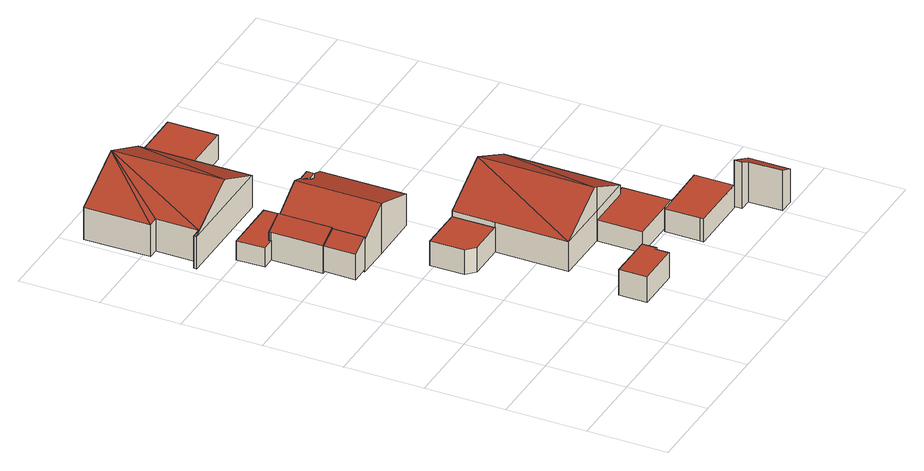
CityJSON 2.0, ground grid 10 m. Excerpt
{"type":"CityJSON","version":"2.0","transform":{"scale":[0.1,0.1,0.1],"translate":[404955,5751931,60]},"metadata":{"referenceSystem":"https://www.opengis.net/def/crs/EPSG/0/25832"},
"CityObjects":{
"building1":{"type":"Building","attributes":{"Gemeindeschluessel":"05515000","Geometrietyp2DReferenz":"3000","function":"51009_1610","roofType":"2100","measuredHeight":4.37},"geometry":[{"type":"Solid","lod":"2","boundaries":[[[[0,1,2,3]],[[4,5,1,0]],[[6,7,5,4]],[[3,2,7,6]],[[4,0,3,6]],[[1,5,7,2]]]],"semantics":{"surfaces":[{"type":"WallSurface"},{"type":"RoofSurface"},{"type":"GroundSurface"}],"values":[[0,0,0,0,1,2]]}}]},
"building2":{"type":"Building","attributes":{"Gemeindeschluessel":"05515000","Geometrietyp2DReferenz":"3000","function":"31001_2460","roofType":"1000","measuredHeight":3.32},"geometry":[{"type":"Solid","lod":"2","boundaries":[[[[8,9,10,11]],[[12,13,9,8]],[[14,15,13,12]],[[16,17,15,14]],[[18,19,17,16]],[[11,10,19,18]],[[16,14,12,8,11,18]],[[9,13,15,17,19,10]]]],"semantics":{"surfaces":[{"type":"WallSurface"},{"type":"RoofSurface"},{"type":"GroundSurface"}],"values":[[0,0,0,0,0,0,1,2]]}}]},
"building3":{"type":"Building","attributes":{"Gemeindeschluessel":"05515000","Geometrietyp2DReferenz":"3000","function":"31001_2460","roofType":"1000","measuredHeight":2.43},"geometry":[{"type":"Solid","lod":"2","boundaries":[[[[20,21,22,23]],[[24,25,21,20]],[[26,27,25,24]],[[28,29,27,26]],[[30,31,29,28]],[[23,22,31,30]],[[28,26,24,20,23,30]],[[21,25,27,29,31,22]]]],"semantics":{"surfaces":[{"type":"WallSurface"},{"type":"RoofSurface"},{"type":"GroundSurface"}],"values":[[0,0,0,0,0,0,1,2]]}}]},
"building4":{"type":"Building","attributes":{"Gemeindeschluessel":"05515000","Geometrietyp2DReferenz":"3000","function":"31001_1000"},"address":[{"country":"Germany","locality":"Münster","thoroughfareNumber":"151","thoroughfareName":"Linckensstraße"}],"children":["building4-1","building4-2"]},
"building4-1":{"type":"BuildingPart","attributes":{"roofType":"2100","measuredHeight":4.7},"parents":["building4"],"geometry":[{"type":"Solid","lod":"2","boundaries":[[[[32,33,34,31,35]],[[3,36,37,38,39]],[[40,22,36,3]],[[35,31,22,40]],[[3,39,32,35,40]],[[34,37,36,22,31]],[[33,32,39,38]],[[37,34,33,38]]]],"semantics":{"surfaces":[{"type":"WallSurface"},{"type":"RoofSurface"},{"type":"GroundSurface"},{"type":"ClosureSurface"}],"values":[[0,0,0,0,1,2,0,3]]}}]},
"building4-2":{"type":"BuildingPart","attributes":{"roofType":"3100","measuredHeight":6.62},"parents":["building4"],"geometry":[{"type":"Solid","lod":"2","boundaries":[[[[41,29,34,33]],[[42,43,29,41]],[[44,45,43,42]],[[46,47,45,44]],[[48,49,47,46]],[[50,51,49,48]],[[52,53,51,50]],[[54,55,53,52]],[[56,57,55,54]],[[58,59,57,56]],[[38,37,59,58]],[[54,52,50,48,46,44,42,56]],[[41,33,38,58,56,42]],[[29,43,45,47,49,51,53,55,57,59,37,34]],[[37,38,33,34]]]],"semantics":{"surfaces":[{"type":"WallSurface"},{"type":"RoofSurface"},{"type":"GroundSurface"},{"type":"ClosureSurface"}],"values":[[0,0,0,0,0,0,0,0,0,0,0,1,1,2,3]]}}]},
"building5":{"type":"Building","attributes":{"Gemeindeschluessel":"05515000","Geometrietyp2DReferenz":"3000","function":"31001_1000","roofType":"5000","measuredHeight":7.76},"address":[{"country":"Germany","locality":"Münster","thoroughfareNumber":"153","thoroughfareName":"Linckensstraße"}],"geometry":[{"type":"Solid","lod":"2","boundaries":[[[[60,61,62,63]],[[64,65,61,60]],[[66,67,65,64]],[[68,69,67,66]],[[70,71,69,68]],[[72,73,71,70]],[[74,75,73,72]],[[63,62,75,74]],[[76,63,74]],[[74,77,76]],[[68,66,77]],[[70,68,77]],[[77,72,70]],[[76,77,66]],[[60,76,66]],[[66,64,60]],[[63,76,60]],[[72,77,74]],[[61,65,67,69,71,73,75,62]]]],"semantics":{"surfaces":[{"type":"WallSurface"},{"type":"RoofSurface"},{"type":"GroundSurface"}],"values":[[0,0,0,0,0,0,0,0,1,1,1,1,1,1,1,1,0,0,2]]}}]},
"building6":{"type":"Building","attributes":{"Gemeindeschluessel":"05515000","Geometrietyp2DReferenz":"3000","function":"31001_1000"},"address":[{"country":"Germany","locality":"Münster","thoroughfareNumber":"149","thoroughfareName":"Linckensstraße"},{"country":"Germany","locality":"Münster","thoroughfareNumber":"149a","thoroughfareName":"Linckensstraße"}],"children":["building6-1","building6-2"]},
"building6-1":{"type":"BuildingPart","attributes":{"roofType":"3100","measuredHeight":7.29},"parents":["building6"],"geometry":[{"type":"Solid","lod":"2","boundaries":[[[[78,79,80,81,82]],[[83,84,79,78]],[[85,86,84,83]],[[87,88,86,85]],[[89,90,88,87]],[[91,92,93,90,89]],[[89,94,95]],[[95,82,91,89]],[[94,96,85,83,78]],[[78,95,94]],[[96,87,85]],[[96,94,89,87]],[[95,78,82]],[[80,79,84,86,88,90,93]],[[92,91,82,81]],[[80,93,92,81]]]],"semantics":{"surfaces":[{"type":"WallSurface"},{"type":"RoofSurface"},{"type":"GroundSurface"},{"type":"ClosureSurface"}],"values":[[0,0,0,0,0,0,1,1,1,1,0,0,0,2,0,3]]}}]},
"building6-2":{"type":"BuildingPart","attributes":{"roofType":"1000","measuredHeight":3.2},"parents":["building6"],"geometry":[{"type":"Solid","lod":"2","boundaries":[[[[97,98,99,100]],[[81,80,98,97]],[[101,102,93,92]],[[100,99,102,101]],[[92,81,97,100,101]],[[98,80,93,102,99]],[[80,81,92,93]]]],"semantics":{"surfaces":[{"type":"WallSurface"},{"type":"RoofSurface"},{"type":"GroundSurface"},{"type":"ClosureSurface"}],"values":[[0,0,0,0,1,2,3]]}}]},
"building7":{"type":"Building","attributes":{"Gemeindeschluessel":"05515000","Geometrietyp2DReferenz":"3000","function":"51009_1610","roofType":"9999","measuredHeight":6},"geometry":[{"type":"Solid","lod":"2","boundaries":[[[[103,104,105,106]],[[104,49,51,105]],[[103,47,49,104]],[[106,45,47,103]],[[105,51,45,106]],[[49,47,45,51]]]],"semantics":{"surfaces":[{"type":"RoofSurface"},{"type":"WallSurface"},{"type":"GroundSurface"}],"values":[[0,1,1,1,1,2]]}}]},
"building8":{"type":"Building","attributes":{"Gemeindeschluessel":"05515000","Geometrietyp2DReferenz":"3000","function":"31001_2460","roofType":"1000","measuredHeight":2.84},"geometry":[{"type":"Solid","lod":"2","boundaries":[[[[107,108,109,110]],[[111,112,108,107]],[[113,114,112,111]],[[115,116,114,113]],[[117,118,116,115]],[[119,120,118,117]],[[110,109,120,119]],[[117,115,113,111,107,110,119]],[[108,112,114,116,118,120,109]]]],"semantics":{"surfaces":[{"type":"WallSurface"},{"type":"RoofSurface"},{"type":"GroundSurface"}],"values":[[0,0,0,0,0,0,0,1,2]]}}]},
"building9":{"type":"Building","attributes":{"Gemeindeschluessel":"05515000","Geometrietyp2DReferenz":"3000","function":"31001_2460","roofType":"9999","measuredHeight":3},"geometry":[{"type":"Solid","lod":"2","boundaries":[[[[121,122,123,124,125,126]],[[124,127,128,125]],[[123,129,127,124]],[[122,130,129,123]],[[121,131,130,122]],[[126,132,131,121]],[[125,128,132,126]],[[127,129,130,131,132,128]]]],"semantics":{"surfaces":[{"type":"RoofSurface"},{"type":"WallSurface"},{"type":"GroundSurface"}],"values":[[0,1,1,1,1,1,1,2]]}}]},
"building10":{"type":"Building","attributes":{"Gemeindeschluessel":"05515000","Geometrietyp2DReferenz":"3000","function":"31001_2460","roofType":"1000","measuredHeight":3.15},"geometry":[{"type":"Solid","lod":"2","boundaries":[[[[133,134,135,136]],[[137,138,134,133]],[[139,140,138,137]],[[136,135,140,139]],[[137,133,136,139]],[[134,138,140,135]]]],"semantics":{"surfaces":[{"type":"WallSurface"},{"type":"RoofSurface"},{"type":"GroundSurface"}],"values":[[0,0,0,0,1,2]]}}]},
"building11":{"type":"Building","attributes":{"Gemeindeschluessel":"05515000","Geometrietyp2DReferenz":"3000","function":"51009_1610","roofType":"2100","measuredHeight":6.1},"geometry":[{"type":"Solid","lod":"2","boundaries":[[[[141,142,143,144]],[[145,146,142,141]],[[147,148,146,145]],[[149,150,148,147]],[[151,152,150,149]],[[144,143,152,151]],[[149,147,145,141,144,151]],[[142,146,148,150,152,143]]]],"semantics":{"surfaces":[{"type":"WallSurface"},{"type":"RoofSurface"},{"type":"GroundSurface"}],"values":[[0,0,0,0,0,0,1,2]]}}]}
},
"vertices":[
[82,402,50],[82,402,7],[59,402,7],[59,402,40],[82,362,50],[82,362,7],[59,362,40],[59,362,7],
[163,54,37],[163,54,4],[219,54,4],[219,54,37],[163,89,37],[163,89,4],[222,89,37],[222,89,4],[222,71,37],[222,71,4],[219,71,37],[219,71,4],
[43,466,29],[43,466,4],[59,466,4],[59,466,29],[42,501,29],[42,501,4],[112,501,29],[112,501,4],[113,469,29],[113,469,4],[59,469,29],[59,469,4],
[82,469,51],[82,469,45],[82,469,4],[59,469,40],[59,402,4],[82,402,4],[82,402,45],[82,402,51],[59,466,40],
[113,469,63],[124,469,70],[124,469,4],[137,469,65],[137,469,4],[146,460,62],[146,460,4],[155,460,58],[155,460,4],[155,469,58],[155,469,4],[188,469,45],[188,469,4],[188,363,45],[188,363,4],[124,362,70],[124,362,4],[82,362,45],[82,362,4],
[6,532,46],[6,532,4],[146,532,4],[146,532,46],[6,536,46],[6,536,4],[19,536,46],[19,536,4],[19,589,46],[19,589,4],[6,589,46],[6,589,4],[5,671,46],[5,671,4],[145,672,46],[145,672,4],[76,532,81],[75,671,81],
[309,302,45],[309,302,6],[179,302,6],[179,302,38],[179,302,45],[309,162,45],[309,162,6],[309,158,45],[309,158,6],[250,158,45],[250,158,6],[179,158,45],[179,158,6],[179,249,45],[179,249,38],[179,249,6],[244,158,79],[244,302,79],[250,158,76],
[123,302,38],[123,302,6],[123,259,6],[123,259,38],[134,249,38],[134,249,6],
[146,460,64],[155,460,64],[155,469,64],[137,469,64],
[309,158,33],[309,158,5],[250,158,5],[250,158,33],[309,162,33],[309,162,5],[322,162,33],[322,162,5],[323,102,33],[323,102,5],[306,102,33],[306,102,5],[250,102,33],[250,102,5],
[306,54,31],[383,54,31],[383,103,31],[323,102,31],[306,102,31],[306,58,31],[323,102,1],[306,102,1],[383,103,1],[383,54,1],[306,54,1],[306,58,1],
[218,671,36],[218,671,4],[145,671,4],[145,671,36],[218,609,36],[218,609,4],[146,609,36],[146,609,4],
[383,44,64],[383,44,3],[398,44,3],[398,44,56],[383,54,64],[383,54,3],[418,54,47],[418,54,3],[418,2,47],[418,2,3],[399,2,56],[399,2,3]
]}
